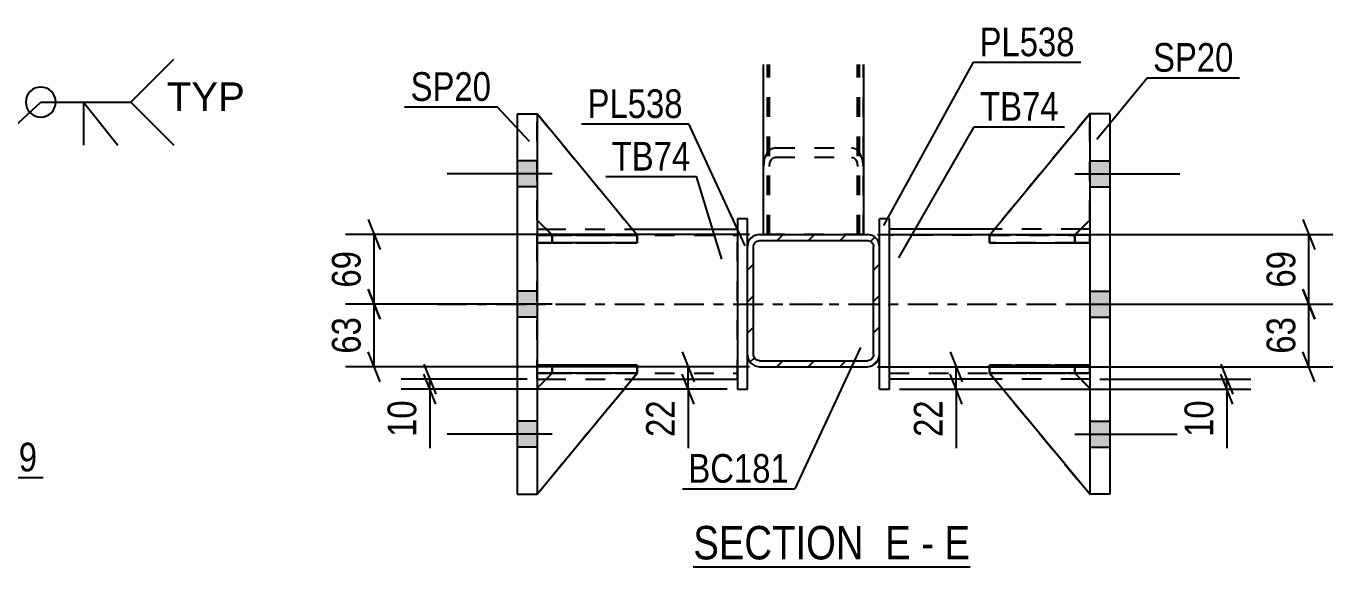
# Model space of a CAD drawing. Header units: millimetres. Extents: x 0 to 841, y 0 to 594.
# Drawn here: x 134.2 to 264.8, y 144.4 to 198.4 of the extents above; entities that cross this region are included whole.
import ezdxf

# ---------------------------------------------------------------- set-up
doc = ezdxf.new("R2010")
doc.units = ezdxf.units.MM
doc.linetypes.add('DXK_LINE_DOT2', pattern=[3.9198, 1.9599, -1.9599])
doc.linetypes.add('DXK_LINE_DOT3', pattern=[5.9187, 2.979, -0.9799, 0.9799, -0.9799])
doc.styles.add('Arial', font='ARIAL.TTF', dxfattribs={"height": 0.2})
doc.styles.add('Arial Narrow', font='ARIALN.TTF', dxfattribs={"height": 0.2})

# ---------------------------------------------------------------- blocks, each defined once
blk = doc.blocks.new('Unknown-318884928-15 - 1248')
at = {"color": 6, "linetype": 'Continuous'}
blk.add_line((200.88, 144.38), (228.53, 144.38), dxfattribs=at)
at = {"color": 0, "linetype": 'Continuous'}
for points in [[(218.99, 145.13), (218.99, 148.63), (200.88, 148.63), (200.88, 145.13)], [(222.6, 145.13), (222.6, 148.63), (220.04, 148.63), (220.04, 145.13)], [(224.92, 145.13), (224.92, 148.63), (223.65, 148.63), (223.65, 145.13)], [(228.53, 145.13), (228.53, 148.63), (225.97, 148.63), (225.97, 145.13)]]:
    blk.add_wipeout(points, dxfattribs=at)
at = {"color": 7, "linetype": 'Continuous', "style": 'Arial Narrow'}
for s, p in [('SECTION ', (200.88, 145.13)), ('E', (220.04, 145.13)), ('E', (225.97, 145.13)), ('-', (223.65, 145.13))]:
    blk.add_text(s, height=3.34, dxfattribs=at).set_placement(p)
blk = doc.blocks.new('Part-318884928-1444 - 1248')
at = {"color": 7, "linetype": 'DXK_LINE_DOT2'}
for p, q in [((207.88, 177.58), (207.88, 194.55)), ((208.48, 177.58), (208.48, 194.55)), ((217.28, 177.58), (217.28, 194.55)), ((217.88, 177.58), (217.88, 194.55)), ((208.23, 185.71), (207.97, 185.1)), ((208.62, 186.11), (208.23, 185.71)), ((209.08, 186.25), (208.62, 186.11)), ((209.08, 186.25), (216.68, 186.25)), ((217.14, 186.11), (216.68, 186.25)), ((217.53, 185.71), (217.14, 186.11)), ((217.79, 185.1), (217.53, 185.71)), ((207.97, 185.1), (207.88, 184.39)), ((208.48, 184.39), (208.53, 184.75)), ((208.53, 184.75), (208.66, 185.05)), ((208.66, 185.05), (208.85, 185.25)), ((208.85, 185.25), (209.08, 185.32)), ((209.08, 185.32), (216.68, 185.32)), ((216.68, 185.32), (216.91, 185.25)), ((216.91, 185.25), (217.11, 185.05)), ((217.11, 185.05), (217.24, 184.75)), ((217.24, 184.75), (217.28, 184.39)), ((217.88, 184.39), (217.79, 185.1)), ((207.88, 177.58), (217.88, 177.58))]:
    blk.add_line(p, q, dxfattribs=at)
blk = doc.blocks.new('Part-318884928-1316 - 1248')
at = {"color": 7, "linetype": 'DXK_LINE_DOT2'}
for p, q in [((185.28, 179.03), (185.28, 189.64)), ((185.28, 189.64), (195.28, 177.53)), ((185.28, 189.64), (195.28, 177.53)), ((186.78, 177.53), (185.28, 179.03)), ((186.78, 177.53), (185.28, 179.03)), ((195.28, 177.53), (186.78, 177.53)), ((186.78, 177.53), (186.78, 177.53)), ((186.78, 177.53), (195.28, 177.53)), ((195.28, 177.53), (195.28, 177.53))]:
    blk.add_line(p, q, dxfattribs=at)
blk = doc.blocks.new('Part-318884928-1436 - 1248')
at = {"color": 2, "linetype": 'Continuous'}
for p, q in [((186.78, 163.73), (185.28, 162.23)), ((185.28, 151.64), (195.28, 163.73)), ((195.28, 163.73), (186.78, 163.73)), ((186.78, 163.73), (186.78, 163.73)), ((195.28, 163.73), (195.28, 163.73))]:
    blk.add_line(p, q, dxfattribs=at)
at = {"color": 7, "linetype": 'DXK_LINE_DOT2'}
for p, q in [((185.28, 162.23), (186.78, 163.73)), ((185.28, 151.64), (195.28, 163.73)), ((186.78, 163.73), (195.28, 163.73)), ((185.28, 162.23), (185.28, 151.64))]:
    blk.add_line(p, q, dxfattribs=at)
blk = doc.blocks.new('Part-318884928-1445 - 1248')
at = {"color": 2, "linetype": 'Continuous'}
for p, q in [((207.88, 177.58), (207.88, 194.55)), ((217.88, 194.55), (217.88, 177.58))]:
    blk.add_line(p, q, dxfattribs=at)
at = {"color": 7, "linetype": 'DXK_LINE_DOT2'}
for p, q in [((208.28, 177.58), (208.28, 194.55)), ((217.48, 177.58), (217.48, 194.55)), ((217.88, 177.58), (207.88, 177.58)), ((207.88, 177.58), (207.88, 177.58)), ((207.88, 177.58), (217.88, 177.58)), ((217.88, 177.58), (217.88, 177.58))]:
    blk.add_line(p, q, dxfattribs=at)
blk = doc.blocks.new('Part-318884928-1317 - 1248')
at = {"color": 2, "linetype": 'Continuous'}
for p, q in [((185.28, 189.64), (185.28, 189.64)), ((195.28, 177.53), (185.28, 189.63)), ((186.77, 177.54), (185.28, 179.03)), ((194.04, 177.53), (195.28, 177.53)), ((195.28, 177.53), (195.28, 177.53))]:
    blk.add_line(p, q, dxfattribs=at)
at = {"color": 7, "linetype": 'DXK_LINE_DOT2'}
for p, q in [((185.28, 189.64), (195.28, 177.53)), ((185.28, 189.63), (185.28, 189.64)), ((185.28, 179.03), (185.28, 189.64)), ((186.78, 177.53), (185.28, 179.03)), ((186.78, 177.53), (186.77, 177.54)), ((195.28, 177.53), (186.78, 177.53)), ((186.78, 177.53), (186.78, 177.53)), ((186.78, 177.53), (194.04, 177.53))]:
    blk.add_line(p, q, dxfattribs=at)
blk = doc.blocks.new('Part-318884928-1315 - 1248')
at = {"color": 7, "linetype": 'DXK_LINE_DOT2'}
for p, q in [((185.28, 164.54), (186.78, 164.54)), ((195.28, 164.54), (185.28, 164.54)), ((185.28, 164.54), (185.28, 164.54)), ((185.28, 164.54), (185.28, 163.74)), ((185.28, 164.54), (185.28, 163.74)), ((186.78, 164.54), (195.28, 164.54)), ((186.78, 164.54), (186.78, 163.74)), ((195.28, 164.54), (195.28, 163.74)), ((186.78, 163.74), (185.28, 163.74)), ((185.28, 163.74), (195.28, 163.74)), ((185.28, 163.74), (185.28, 163.74)), ((195.28, 163.74), (186.78, 163.74))]:
    blk.add_line(p, q, dxfattribs=at)
blk = doc.blocks.new('Part-318884928-1318 - 1248')
at = {"color": 7, "linetype": 'DXK_LINE_DOT2'}
for p, q in [((186.78, 163.73), (185.28, 162.23)), ((185.28, 151.64), (195.28, 163.73)), ((185.28, 162.23), (186.78, 163.73)), ((195.28, 163.73), (185.28, 151.64)), ((195.28, 163.73), (186.78, 163.73)), ((186.78, 163.73), (186.78, 163.73)), ((186.78, 163.73), (195.28, 163.73)), ((195.28, 163.73), (195.28, 163.73)), ((185.28, 162.23), (185.28, 151.64))]:
    blk.add_line(p, q, dxfattribs=at)
blk = doc.blocks.new('Part-318884928-1337 - 1248')
at = {"color": 2, "linetype": 'Continuous'}
for p, q in [((183.28, 189.63), (185.28, 189.63)), ((183.28, 189.63), (183.28, 151.63)), ((185.28, 189.63), (185.28, 151.63)), ((183.28, 151.63), (185.28, 151.63))]:
    blk.add_line(p, q, dxfattribs=at)
blk = doc.blocks.new('Part-318884928-1466 - 1248')
at = {"linetype": 'Continuous'}
h = blk.add_hatch(dxfattribs=at)
h.set_pattern_fill('', scale=0.7, style=0, pattern_type=0)
h.set_pattern_definition([(45, (218.7425, 164.4674), (-1.57154, 1.57154), [])])
h.paths.add_polyline_path([(218.28, 164.38), (218.74, 164.47), (219.13, 164.73), (219.39, 165.12), (219.48, 165.58), (219.48, 176.38), (219.39, 176.84), (219.13, 177.22), (218.74, 177.48), (218.28, 177.58), (207.48, 177.58), (207.02, 177.48), (206.63, 177.22), (206.37, 176.84), (206.28, 176.38), (206.28, 165.58), (206.37, 165.12), (206.63, 164.73), (207.02, 164.47), (207.48, 164.38)])
h.paths.add_polyline_path([(207.48, 164.98), (207.25, 165.02), (207.06, 165.15), (206.93, 165.35), (206.88, 165.58), (206.88, 176.38), (206.93, 176.61), (207.06, 176.8), (207.25, 176.93), (207.48, 176.98), (218.28, 176.98), (218.51, 176.93), (218.71, 176.8), (218.84, 176.61), (218.88, 176.38), (218.88, 165.58), (218.84, 165.35), (218.71, 165.15), (218.51, 165.02), (218.28, 164.98)])
at = {"color": 2, "linetype": 'Continuous'}
for p, q in [((207.48, 177.58), (207.02, 177.48)), ((207.48, 177.58), (207.48, 177.58)), ((207.48, 177.58), (218.28, 177.58)), ((218.28, 177.58), (218.28, 177.58)), ((218.74, 177.48), (218.28, 177.58)), ((206.37, 176.84), (206.28, 176.38)), ((206.28, 176.38), (206.28, 176.38)), ((206.28, 165.58), (206.28, 176.38)), ((206.88, 176.38), (206.93, 176.61)), ((206.88, 176.38), (206.88, 176.38)), ((206.88, 165.58), (206.88, 176.38)), ((206.93, 176.61), (207.06, 176.8)), ((207.06, 176.8), (207.25, 176.93)), ((207.25, 176.93), (207.48, 176.98)), ((207.48, 176.98), (207.48, 176.98)), ((207.48, 176.98), (218.28, 176.98)), ((218.28, 176.98), (218.28, 176.98)), ((218.28, 176.98), (218.51, 176.93)), ((218.51, 176.93), (218.71, 176.8)), ((218.71, 176.8), (218.84, 176.61)), ((218.84, 176.61), (218.88, 176.38)), ((218.88, 176.38), (218.88, 176.38)), ((218.88, 165.58), (218.88, 176.38)), ((219.48, 176.38), (219.39, 176.84)), ((219.48, 176.38), (219.48, 176.38)), ((219.48, 165.58), (219.48, 176.38)), ((206.28, 165.58), (206.28, 165.58)), ((206.28, 165.58), (206.37, 165.12)), ((206.88, 165.58), (206.88, 165.58)), ((206.93, 165.35), (206.88, 165.58)), ((207.06, 165.15), (206.93, 165.35)), ((207.25, 165.02), (207.06, 165.15)), ((207.48, 164.98), (207.25, 165.02)), ((207.48, 164.98), (207.48, 164.98)), ((207.48, 164.98), (218.28, 164.98)), ((218.51, 165.02), (218.28, 164.98)), ((218.28, 164.98), (218.28, 164.98)), ((218.71, 165.15), (218.51, 165.02)), ((218.84, 165.35), (218.71, 165.15)), ((218.88, 165.58), (218.84, 165.35)), ((218.88, 165.58), (218.88, 165.58)), ((219.39, 165.12), (219.48, 165.58)), ((219.48, 165.58), (219.48, 165.58)), ((207.02, 164.47), (207.48, 164.38)), ((207.48, 164.38), (207.48, 164.38)), ((207.48, 164.38), (218.28, 164.38)), ((218.28, 164.38), (218.74, 164.47)), ((218.28, 164.38), (218.28, 164.38))]:
    blk.add_line(p, q, dxfattribs=at)
at = {"color": 7, "linetype": 'DXK_LINE_DOT3'}
blk.add_line((212.88, 170.98), (212.88, 170.98), dxfattribs=at)
at = {"color": 2, "linetype": 'Continuous'}
for centre, start, end in [((207.48, 176.38), 112.5, 157.5), ((218.28, 176.38), 22.5, 67.5), ((207.48, 165.58), 202.5, 247.5), ((218.28, 165.58), 292.5, 337.5)]:
    blk.add_arc(centre, 1.2, start, end, dxfattribs=at)
blk = doc.blocks.new('Part-318884928-1342 - 1248')
at = {"color": 2, "linetype": 'Continuous'}
for p, q in [((242.48, 189.63), (240.48, 189.63)), ((240.48, 189.63), (240.48, 151.63)), ((242.48, 189.63), (242.48, 151.63)), ((242.48, 151.63), (240.48, 151.63))]:
    blk.add_line(p, q, dxfattribs=at)
blk = doc.blocks.new('Part-318884928-1343 - 1248')
at = {"color": 2, "linetype": 'Continuous'}
for p, q in [((185.28, 176.74), (185.28, 177.54)), ((185.28, 177.54), (194.04, 177.54)), ((195.28, 176.74), (185.28, 176.74)), ((185.28, 176.74), (185.28, 176.74)), ((195.28, 177.54), (195.27, 177.54)), ((195.28, 176.74), (195.28, 177.54))]:
    blk.add_line(p, q, dxfattribs=at)
at = {"color": 7, "linetype": 'DXK_LINE_DOT2'}
for p, q in [((186.78, 177.54), (185.28, 177.54)), ((185.28, 176.74), (186.78, 176.74)), ((186.78, 176.74), (186.78, 177.54)), ((186.78, 177.54), (195.27, 177.54)), ((186.78, 176.74), (195.28, 176.74))]:
    blk.add_line(p, q, dxfattribs=at)
blk = doc.blocks.new('Part-318884928-1432 - 1248')
at = {"color": 7, "linetype": 'DXK_LINE_DOT2'}
for p, q in [((230.48, 163.74), (230.48, 164.54)), ((230.48, 164.54), (238.98, 164.54)), ((240.48, 164.54), (230.48, 164.54)), ((238.98, 163.74), (238.98, 164.54)), ((238.98, 164.54), (240.48, 164.54)), ((240.48, 163.74), (240.48, 164.54)), ((240.48, 163.74), (240.48, 164.54)), ((240.48, 164.54), (240.48, 164.54)), ((238.98, 163.74), (230.48, 163.74)), ((230.48, 163.74), (240.48, 163.74)), ((240.48, 163.74), (238.98, 163.74)), ((240.48, 163.74), (240.48, 163.74))]:
    blk.add_line(p, q, dxfattribs=at)
blk = doc.blocks.new('Part-318884928-1368 - 1248')
at = {"color": 7, "linetype": 'DXK_LINE_DOT2'}
for p, q in [((240.48, 189.64), (230.48, 177.53)), ((240.48, 189.63), (240.48, 189.64)), ((240.48, 179.03), (240.48, 189.64)), ((238.98, 177.53), (240.48, 179.03)), ((238.98, 177.53), (230.48, 177.53)), ((238.98, 177.53), (231.73, 177.53)), ((238.98, 177.53), (238.99, 177.54)), ((238.98, 177.53), (238.98, 177.53))]:
    blk.add_line(p, q, dxfattribs=at)
at = {"color": 2, "linetype": 'Continuous'}
for p, q in [((230.48, 177.53), (240.48, 189.63)), ((240.48, 189.64), (240.48, 189.64)), ((238.99, 177.54), (240.48, 179.03)), ((231.73, 177.53), (230.48, 177.53)), ((230.48, 177.53), (230.48, 177.53))]:
    blk.add_line(p, q, dxfattribs=at)
blk = doc.blocks.new('Part-318884928-1433 - 1248')
at = {"color": 7, "linetype": 'DXK_LINE_DOT2'}
for p, q in [((230.48, 176.74), (230.48, 177.54)), ((230.48, 177.54), (238.98, 177.54)), ((240.48, 177.54), (230.48, 177.54)), ((238.98, 176.74), (230.48, 176.74)), ((230.48, 176.74), (240.48, 176.74)), ((238.98, 176.74), (238.98, 177.54)), ((238.98, 177.54), (240.48, 177.54)), ((240.48, 176.74), (238.98, 176.74)), ((240.48, 176.74), (240.48, 177.54)), ((240.48, 176.74), (240.48, 177.54)), ((240.48, 177.54), (240.48, 177.54)), ((240.48, 176.74), (240.48, 176.74))]:
    blk.add_line(p, q, dxfattribs=at)
blk = doc.blocks.new('Part-318884928-1369 - 1248')
at = {"color": 7, "linetype": 'DXK_LINE_DOT2'}
for p, q in [((230.48, 163.73), (238.98, 163.73)), ((240.48, 151.64), (230.48, 163.73)), ((230.48, 163.73), (230.48, 163.73)), ((238.98, 163.73), (230.48, 163.73)), ((230.48, 163.73), (240.48, 151.64)), ((238.98, 163.73), (240.48, 162.23)), ((238.98, 163.73), (238.98, 163.73)), ((240.48, 162.23), (238.98, 163.73)), ((240.48, 162.23), (240.48, 151.64))]:
    blk.add_line(p, q, dxfattribs=at)
blk = doc.blocks.new('Part-318884928-1434 - 1248')
at = {"color": 2, "linetype": 'Continuous'}
for p, q in [((230.48, 164.54), (240.48, 164.54)), ((230.48, 164.54), (230.48, 163.74)), ((240.48, 164.54), (240.48, 164.54)), ((240.48, 163.74), (240.48, 164.54)), ((240.48, 163.74), (230.48, 163.74))]:
    blk.add_line(p, q, dxfattribs=at)
at = {"color": 7, "linetype": 'DXK_LINE_DOT2'}
for p, q in [((238.98, 164.54), (230.48, 164.54)), ((240.48, 164.54), (238.98, 164.54)), ((238.98, 164.54), (238.98, 163.74)), ((240.48, 164.54), (240.48, 164.54)), ((230.48, 163.74), (238.98, 163.74)), ((238.98, 163.74), (240.48, 163.74))]:
    blk.add_line(p, q, dxfattribs=at)
blk = doc.blocks.new('Part-318884928-1370 - 1248')
at = {"color": 2, "linetype": 'Continuous'}
for p, q in [((230.48, 163.73), (230.48, 163.73)), ((238.98, 163.73), (230.48, 163.73)), ((240.48, 151.64), (230.48, 163.73)), ((238.98, 163.73), (238.98, 163.73)), ((238.98, 163.73), (240.48, 162.23))]:
    blk.add_line(p, q, dxfattribs=at)
at = {"color": 7, "linetype": 'DXK_LINE_DOT2'}
for p, q in [((230.48, 163.73), (238.98, 163.73)), ((240.48, 151.64), (230.48, 163.73)), ((238.98, 163.73), (240.48, 162.23)), ((240.48, 162.23), (240.48, 151.64))]:
    blk.add_line(p, q, dxfattribs=at)
blk = doc.blocks.new('Part-318884928-1385 - 1248')
at = {"color": 2, "linetype": 'Continuous'}
for p, q in [((185.28, 178.13), (186.17, 178.13)), ((194.78, 178.13), (205.28, 178.13)), ((185.28, 163.13), (186.19, 163.13)), ((194.79, 163.13), (205.28, 163.13))]:
    blk.add_line(p, q, dxfattribs=at)
at = {"color": 7, "linetype": 'DXK_LINE_DOT2'}
for p, q in [((185.28, 163.13), (185.28, 178.13)), ((186.17, 178.13), (194.78, 178.13)), ((205.28, 163.13), (205.28, 178.13)), ((185.28, 177.53), (205.28, 177.53)), ((185.28, 163.73), (205.28, 163.73)), ((186.19, 163.13), (194.79, 163.13))]:
    blk.add_line(p, q, dxfattribs=at)
at = {"color": 7, "linetype": 'DXK_LINE_DOT3'}
blk.add_line((175.28, 170.63), (215.28, 170.63), dxfattribs=at)
blk = doc.blocks.new('Part-318884928-1400 - 1248')
at = {"color": 2, "linetype": 'Continuous'}
for p, q in [((206.28, 179.14), (205.28, 179.14)), ((205.28, 179.14), (205.28, 162.14)), ((206.28, 176.38), (206.28, 179.14)), ((206.28, 162.14), (206.28, 165.58)), ((205.28, 162.14), (206.28, 162.14))]:
    blk.add_line(p, q, dxfattribs=at)
at = {"color": 7, "linetype": 'DXK_LINE_DOT2'}
blk.add_line((206.28, 165.58), (206.28, 176.38), dxfattribs=at)
blk = doc.blocks.new('Part-318884928-1405 - 1248')
at = {"color": 2, "linetype": 'Continuous'}
for p, q in [((220.48, 179.14), (219.48, 179.14)), ((219.48, 176.38), (219.48, 179.14)), ((220.48, 162.14), (220.48, 179.14)), ((219.48, 162.14), (219.48, 165.58)), ((219.48, 162.14), (220.48, 162.14))]:
    blk.add_line(p, q, dxfattribs=at)
at = {"color": 7, "linetype": 'DXK_LINE_DOT2'}
blk.add_line((219.48, 165.58), (219.48, 176.38), dxfattribs=at)
blk = doc.blocks.new('Bolt-318884928-1414 - 1248')
at = {"linetype": 'Continuous'}
for points in [[(242.48, 182.33), (242.48, 184.93), (240.48, 184.93), (240.48, 182.33)], [(242.48, 182.33), (242.48, 184.93), (240.48, 184.93), (240.48, 182.33)], [(242.48, 182.33), (242.48, 184.93), (240.48, 184.93), (240.48, 182.33)], [(242.48, 169.33), (242.48, 171.93), (240.48, 171.93), (240.48, 169.33)], [(242.48, 169.33), (242.48, 171.93), (240.48, 171.93), (240.48, 169.33)], [(242.48, 156.33), (242.48, 158.93), (240.48, 158.93), (240.48, 156.33)], [(242.48, 156.33), (242.48, 158.93), (240.48, 158.93), (240.48, 156.33)], [(242.48, 156.33), (242.48, 158.93), (240.48, 158.93), (240.48, 156.33)]]:
    blk.add_hatch(color=1, dxfattribs=at).paths.add_polyline_path(points)
at = {"color": 1, "linetype": 'Continuous'}
for p, q in [((240.48, 184.93), (242.48, 184.93)), ((240.48, 184.93), (242.48, 184.93)), ((240.48, 184.93), (242.48, 184.93)), ((238.98, 183.63), (249.48, 183.63)), ((238.98, 183.63), (249.48, 183.63)), ((238.98, 183.63), (249.48, 183.63)), ((240.48, 182.33), (242.48, 182.33)), ((240.48, 182.33), (242.48, 182.33)), ((240.48, 182.33), (242.48, 182.33)), ((240.48, 171.93), (242.48, 171.93)), ((240.48, 171.93), (242.48, 171.93)), ((238.98, 170.63), (249.48, 170.63)), ((238.98, 170.63), (249.48, 170.63)), ((240.48, 169.33), (242.48, 169.33)), ((240.48, 169.33), (242.48, 169.33)), ((240.48, 158.93), (242.48, 158.93)), ((240.48, 158.93), (242.48, 158.93)), ((240.48, 158.93), (242.48, 158.93)), ((238.98, 157.63), (249.48, 157.63)), ((238.98, 157.63), (249.48, 157.63)), ((238.98, 157.63), (249.48, 157.63)), ((240.48, 156.33), (242.48, 156.33)), ((240.48, 156.33), (242.48, 156.33)), ((240.48, 156.33), (242.48, 156.33))]:
    blk.add_line(p, q, dxfattribs=at)
blk = doc.blocks.new('Bolt-318884928-1415 - 1248')
at = {"linetype": 'Continuous'}
for points in [[(185.28, 182.33), (185.28, 184.93), (183.28, 184.93), (183.28, 182.33)], [(185.28, 182.33), (185.28, 184.93), (183.28, 184.93), (183.28, 182.33)], [(185.28, 182.33), (185.28, 184.93), (183.28, 184.93), (183.28, 182.33)], [(185.28, 169.33), (185.28, 171.93), (183.28, 171.93), (183.28, 169.33)], [(185.28, 169.33), (185.28, 171.93), (183.28, 171.93), (183.28, 169.33)], [(185.28, 156.33), (185.28, 158.93), (183.28, 158.93), (183.28, 156.33)], [(185.28, 156.33), (185.28, 158.93), (183.28, 158.93), (183.28, 156.33)], [(185.28, 156.33), (185.28, 158.93), (183.28, 158.93), (183.28, 156.33)]]:
    blk.add_hatch(color=1, dxfattribs=at).paths.add_polyline_path(points)
at = {"color": 1, "linetype": 'Continuous'}
for p, q in [((185.28, 184.93), (183.28, 184.93)), ((185.28, 184.93), (183.28, 184.93)), ((185.28, 184.93), (183.28, 184.93)), ((186.78, 183.63), (176.28, 183.63)), ((186.78, 183.63), (176.28, 183.63)), ((186.78, 183.63), (176.28, 183.63)), ((185.28, 182.33), (183.28, 182.33)), ((185.28, 182.33), (183.28, 182.33)), ((185.28, 182.33), (183.28, 182.33)), ((185.28, 171.93), (183.28, 171.93)), ((185.28, 171.93), (183.28, 171.93)), ((186.78, 170.63), (176.28, 170.63)), ((186.78, 170.63), (176.28, 170.63)), ((185.28, 169.33), (183.28, 169.33)), ((185.28, 169.33), (183.28, 169.33)), ((185.28, 158.93), (183.28, 158.93)), ((185.28, 158.93), (183.28, 158.93)), ((185.28, 158.93), (183.28, 158.93)), ((186.78, 157.63), (176.28, 157.63)), ((186.78, 157.63), (176.28, 157.63)), ((186.78, 157.63), (176.28, 157.63)), ((185.28, 156.33), (183.28, 156.33)), ((185.28, 156.33), (183.28, 156.33)), ((185.28, 156.33), (183.28, 156.33))]:
    blk.add_line(p, q, dxfattribs=at)
blk = doc.blocks.new('Part-318884928-1429 - 1248')
at = {"color": 7, "linetype": 'DXK_LINE_DOT2'}
for p, q in [((185.28, 177.54), (186.78, 177.54)), ((195.28, 177.54), (185.28, 177.54)), ((185.28, 177.54), (185.28, 177.54)), ((185.28, 177.54), (185.28, 176.74)), ((185.28, 177.54), (185.28, 176.74)), ((186.78, 176.74), (185.28, 176.74)), ((185.28, 176.74), (195.28, 176.74)), ((185.28, 176.74), (185.28, 176.74)), ((186.78, 177.54), (195.28, 177.54)), ((186.78, 177.54), (186.78, 176.74)), ((195.28, 176.74), (186.78, 176.74)), ((195.28, 177.54), (195.28, 176.74))]:
    blk.add_line(p, q, dxfattribs=at)
blk = doc.blocks.new('Part-318884928-1430 - 1248')
at = {"color": 2, "linetype": 'Continuous'}
for p, q in [((185.28, 163.74), (185.28, 164.54)), ((195.28, 164.54), (185.28, 164.54)), ((195.28, 163.74), (195.28, 164.54)), ((195.28, 163.74), (185.28, 163.74)), ((185.28, 163.74), (185.28, 163.74))]:
    blk.add_line(p, q, dxfattribs=at)
at = {"color": 7, "linetype": 'DXK_LINE_DOT2'}
for p, q in [((186.78, 164.54), (185.28, 164.54)), ((186.78, 163.74), (186.78, 164.54)), ((195.28, 164.54), (186.78, 164.54)), ((185.28, 163.74), (186.78, 163.74)), ((186.78, 163.74), (195.28, 163.74))]:
    blk.add_line(p, q, dxfattribs=at)
blk = doc.blocks.new('Part-318884928-1431 - 1248')
at = {"color": 7, "linetype": 'DXK_LINE_DOT2'}
for p, q in [((240.48, 189.64), (230.48, 177.53)), ((230.48, 177.53), (240.48, 189.64)), ((240.48, 179.03), (240.48, 189.64)), ((238.98, 177.53), (240.48, 179.03)), ((238.98, 177.53), (240.48, 179.03)), ((230.48, 177.53), (238.98, 177.53)), ((230.48, 177.53), (230.48, 177.53)), ((238.98, 177.53), (230.48, 177.53)), ((238.98, 177.53), (238.98, 177.53))]:
    blk.add_line(p, q, dxfattribs=at)
blk = doc.blocks.new('Part-318884928-1435 - 1248')
at = {"color": 2, "linetype": 'Continuous'}
for p, q in [((230.49, 177.54), (230.48, 177.54)), ((230.48, 177.54), (230.48, 176.74)), ((230.48, 176.74), (240.48, 176.74)), ((240.48, 177.54), (231.73, 177.54)), ((240.48, 177.54), (240.48, 177.54)), ((240.48, 177.54), (240.48, 176.74))]:
    blk.add_line(p, q, dxfattribs=at)
at = {"color": 7, "linetype": 'DXK_LINE_DOT2'}
for p, q in [((230.48, 176.74), (238.98, 176.74)), ((231.73, 177.54), (230.49, 177.54)), ((238.98, 177.54), (230.49, 177.54)), ((238.98, 177.54), (240.48, 177.54)), ((238.98, 177.54), (238.98, 176.74)), ((238.98, 176.74), (240.48, 176.74)), ((240.48, 177.54), (240.48, 177.54))]:
    blk.add_line(p, q, dxfattribs=at)
blk = doc.blocks.new('Part-318884928-1475 - 1248')
at = {"color": 2, "linetype": 'Continuous'}
for p, q in [((230.99, 178.13), (220.48, 178.13)), ((240.48, 178.13), (239.59, 178.13)), ((230.97, 163.13), (220.48, 163.13)), ((240.48, 163.13), (239.57, 163.13))]:
    blk.add_line(p, q, dxfattribs=at)
at = {"color": 7, "linetype": 'DXK_LINE_DOT2'}
for p, q in [((220.48, 163.13), (220.48, 178.13)), ((239.59, 178.13), (230.99, 178.13)), ((240.48, 178.13), (240.48, 163.13)), ((240.48, 177.53), (220.48, 177.53)), ((220.48, 163.73), (240.48, 163.73)), ((239.57, 163.13), (230.97, 163.13))]:
    blk.add_line(p, q, dxfattribs=at)
at = {"color": 7, "linetype": 'DXK_LINE_DOT3'}
blk.add_line((210.48, 170.63), (250.48, 170.63), dxfattribs=at)
blk = doc.blocks.new('StraightDimension-318884928-1500 - 1248')
at = {"color": 7, "linetype": 'Continuous'}
for p, q in [((253.57, 164.63), (254.77, 161.63)), ((254.77, 160.64), (253.57, 163.64)), ((221.48, 162.14), (256.57, 162.14)), ((241.48, 163.13), (256.57, 163.13)), ((254.17, 162.14), (254.17, 163.13)), ((254.17, 162.14), (254.17, 156.23)), ((254.17, 162.14), (254.17, 156.23))]:
    blk.add_line(p, q, dxfattribs=at)
at = {"color": 0}
blk.add_wipeout([(253.42, 161.61), (249.22, 161.61), (249.22, 156.76), (253.42, 156.76)], dxfattribs=at)
at = {"color": 3, "style": 'Arial Narrow'}
blk.add_text('10', height=2.863, rotation=90.0002, dxfattribs=at).set_placement((252.82, 157.36))
blk = doc.blocks.new('StraightDimension-318884928-1556 - 1248')
at = {"color": 7, "linetype": 'Continuous'}
for p, q in [((168.39, 172.13), (169.59, 169.13)), ((177.32, 170.63), (166.14, 170.63)), ((168.99, 164.37), (168.99, 170.63)), ((169.59, 162.87), (168.39, 165.87)), ((206.48, 164.37), (166.14, 164.37))]:
    blk.add_line(p, q, dxfattribs=at)
at = {"color": 0}
blk.add_wipeout([(168.24, 169.93), (164.04, 169.93), (164.04, 165.08), (168.24, 165.08)], dxfattribs=at)
at = {"color": 3, "style": 'Arial Narrow'}
blk.add_text('63', height=2.863, rotation=90.0002, dxfattribs=at).set_placement((167.64, 165.68))
blk = doc.blocks.new('StraightDimension-318884928-1534 - 1248')
at = {"color": 7, "linetype": 'Continuous'}
for p, q in [((261.77, 172.13), (262.97, 169.13)), ((248.96, 170.63), (264.77, 170.63)), ((262.37, 164.37), (262.37, 170.63)), ((262.97, 162.87), (261.77, 165.87)), ((219.28, 164.37), (264.77, 164.37))]:
    blk.add_line(p, q, dxfattribs=at)
at = {"color": 0}
blk.add_wipeout([(261.62, 169.93), (257.42, 169.93), (257.42, 165.08), (261.62, 165.08)], dxfattribs=at)
at = {"color": 3, "style": 'Arial Narrow'}
blk.add_text('63', height=2.863, rotation=90.0002, dxfattribs=at).set_placement((261.02, 165.68))
blk = doc.blocks.new('StraightDimension-318884928-1545 - 1248')
at = {"color": 7, "linetype": 'Continuous'}
for p, q in [((261.77, 179.08), (262.97, 176.08)), ((219.28, 177.58), (264.77, 177.58)), ((262.37, 170.63), (262.37, 177.58)), ((262.97, 169.13), (261.77, 172.13)), ((248.96, 170.63), (264.77, 170.63))]:
    blk.add_line(p, q, dxfattribs=at)
at = {"color": 0}
blk.add_wipeout([(261.62, 176.53), (257.42, 176.53), (257.42, 171.68), (261.62, 171.68)], dxfattribs=at)
at = {"color": 3, "style": 'Arial Narrow'}
blk.add_text('69', height=2.863, rotation=90.0002, dxfattribs=at).set_placement((261.02, 172.28))
blk = doc.blocks.new('StraightDimension-318884928-1484 - 1248')
at = {"color": 7, "linetype": 'Continuous'}
for p, q in [((173.95, 164.63), (175.15, 161.63)), ((175.15, 160.64), (173.95, 163.64)), ((184.28, 163.13), (171.7, 163.13)), ((204.28, 162.14), (171.7, 162.14)), ((174.55, 162.14), (174.55, 163.13)), ((174.55, 162.14), (174.55, 156.23)), ((174.55, 162.14), (174.55, 156.23))]:
    blk.add_line(p, q, dxfattribs=at)
at = {"color": 0}
blk.add_wipeout([(173.8, 161.61), (169.6, 161.61), (169.6, 156.76), (173.8, 156.76)], dxfattribs=at)
at = {"color": 3, "style": 'Arial Narrow'}
blk.add_text('10', height=2.863, rotation=90.0002, dxfattribs=at).set_placement((173.2, 157.36))
blk = doc.blocks.new('StraightDimension-318884928-1512 - 1248')
at = {"color": 7, "linetype": 'Continuous'}
for p, q in [((226.53, 165.87), (227.73, 162.87)), ((219.28, 164.37), (229.53, 164.37)), ((227.73, 160.64), (226.53, 163.64)), ((227.13, 162.14), (227.13, 164.37)), ((221.48, 162.14), (229.53, 162.14)), ((227.13, 162.14), (227.13, 156.23)), ((227.13, 162.14), (227.13, 156.23))]:
    blk.add_line(p, q, dxfattribs=at)
at = {"color": 0}
blk.add_wipeout([(226.38, 161.61), (222.18, 161.61), (222.18, 156.76), (226.38, 156.76)], dxfattribs=at)
at = {"color": 3, "style": 'Arial Narrow'}
blk.add_text('22', height=2.863, rotation=90.0002, dxfattribs=at).set_placement((225.78, 157.36))
blk = doc.blocks.new('StraightDimension-318884928-1523 - 1248')
at = {"color": 7, "linetype": 'Continuous'}
for p, q in [((199.78, 165.87), (200.98, 162.87)), ((206.48, 164.37), (197.53, 164.37)), ((200.98, 160.64), (199.78, 163.64)), ((200.38, 162.14), (200.38, 164.37)), ((204.28, 162.14), (197.53, 162.14)), ((200.38, 162.14), (200.38, 156.23)), ((200.38, 162.14), (200.38, 156.23))]:
    blk.add_line(p, q, dxfattribs=at)
at = {"color": 0}
blk.add_wipeout([(199.63, 161.61), (195.43, 161.61), (195.43, 156.76), (199.63, 156.76)], dxfattribs=at)
at = {"color": 3, "style": 'Arial Narrow'}
blk.add_text('22', height=2.863, rotation=90.0002, dxfattribs=at).set_placement((199.03, 157.36))
blk = doc.blocks.new('StraightDimension-318884928-1566 - 1248')
at = {"color": 7, "linetype": 'Continuous'}
for p, q in [((168.39, 179.08), (169.59, 176.08)), ((206.48, 177.58), (166.14, 177.58)), ((168.99, 170.63), (168.99, 177.58)), ((169.59, 169.13), (168.39, 172.13)), ((177.32, 170.63), (166.14, 170.63))]:
    blk.add_line(p, q, dxfattribs=at)
at = {"color": 0}
blk.add_wipeout([(168.24, 176.53), (164.04, 176.53), (164.04, 171.68), (168.24, 171.68)], dxfattribs=at)
at = {"color": 3, "style": 'Arial Narrow'}
blk.add_text('69', height=2.863, rotation=90.0002, dxfattribs=at).set_placement((167.64, 172.28))
blk = doc.blocks.new('WeldMark-318884928-1843 - 1578')
at = {"linetype": 'Continuous'}
blk.add_hatch(color=30, dxfattribs=at).paths.add_polyline_path([(124.62, 179.51), (121.91, 178.02), (123.6, 180.61)])
at = {"color": 30, "linetype": 'Continuous'}
for p, q in [((121.91, 178.02), (135.69, 190.81)), ((135.69, 190.81), (144.69, 190.81))]:
    blk.add_line(p, q, dxfattribs=at)
at = {"color": 3, "linetype": 'Continuous'}
for q in [(143.4, 186.52), (139.97, 186.52)]:
    blk.add_line((139.97, 190.81), q, dxfattribs=at)
for start, end in [(90, 270), (270, 90)]:
    blk.add_arc((135.69, 190.81), 1.5, start, end, dxfattribs=at)
at = {"color": 0, "linetype": 'Continuous'}
blk.add_wipeout([(156.06, 189.91), (156.06, 192.91), (148.29, 192.91), (148.29, 189.91)], dxfattribs=at)
blk.add_wipeout([(156.06, 189.91), (156.06, 192.91), (148.29, 192.91), (148.29, 189.91)], dxfattribs=at)
at = {"color": 3, "linetype": 'Continuous'}
for q in [(148.97, 195.09), (148.97, 186.52)]:
    blk.add_line((144.69, 190.81), q, dxfattribs=at)
at = {"color": 3, "linetype": 'Continuous', "style": 'Arial'}
blk.add_text('TYP', height=2.865, dxfattribs=at).set_placement((148.29, 189.91))
blk = doc.blocks.new('Mark-318884928-1748 - 1578')
at = {"color": 0}
blk.add_wipeout([(135.34, 153.92), (135.34, 156.92), (125.48, 156.92), (125.48, 153.92)], dxfattribs=at)
blk.add_wipeout([(135.34, 153.92), (135.34, 156.92), (125.48, 156.92), (125.48, 153.92)], dxfattribs=at)
at = {"color": 30, "linetype": 'Continuous'}
for p, q in [((117.68, 172.31), (124.88, 153.32)), ((124.88, 153.32), (135.94, 153.32))]:
    blk.add_line(p, q, dxfattribs=at)
at = {"color": 3, "style": 'Arial Narrow'}
blk.add_text('TR719', height=2.863, dxfattribs=at).set_placement((125.48, 153.92))
blk = doc.blocks.new('Mark-318884928-1396 - 1248')
at = {"color": 0}
blk.add_wipeout([(199.82, 189.22), (199.82, 192.22), (190.32, 192.22), (190.32, 189.22)], dxfattribs=at)
blk.add_wipeout([(199.82, 189.22), (199.82, 192.22), (190.32, 192.22), (190.32, 189.22)], dxfattribs=at)
at = {"color": 30, "linetype": 'Continuous'}
for p in [(189.72, 188.62), (206.06, 176.46)]:
    blk.add_line(p, (200.42, 188.62), dxfattribs=at)
at = {"color": 3, "style": 'Arial Narrow'}
blk.add_text('PL538', height=2.863, dxfattribs=at).set_placement((190.32, 189.22))
blk = doc.blocks.new('Mark-318884928-1332 - 1248')
at = {"color": 0}
blk.add_wipeout([(180.68, 190.93), (180.68, 193.93), (172.64, 193.93), (172.64, 190.93)], dxfattribs=at)
blk.add_wipeout([(180.68, 190.93), (180.68, 193.93), (172.64, 193.93), (172.64, 190.93)], dxfattribs=at)
at = {"color": 30, "linetype": 'Continuous'}
for p in [(172.04, 190.33), (184.52, 186.86)]:
    blk.add_line(p, (181.28, 190.33), dxfattribs=at)
at = {"color": 3, "style": 'Arial Narrow'}
blk.add_text('SP20', height=2.863, dxfattribs=at).set_placement((172.64, 190.93))
blk = doc.blocks.new('Mark-318884928-1381 - 1248')
at = {"color": 0}
blk.add_wipeout([(200.59, 183.97), (200.59, 186.97), (192.73, 186.97), (192.73, 183.97)], dxfattribs=at)
blk.add_wipeout([(200.59, 183.97), (200.59, 186.97), (192.73, 186.97), (192.73, 183.97)], dxfattribs=at)
at = {"color": 30, "linetype": 'Continuous'}
for p in [(192.13, 183.37), (203.73, 175.13)]:
    blk.add_line(p, (201.19, 183.37), dxfattribs=at)
at = {"color": 3, "style": 'Arial Narrow'}
blk.add_text('TB74', height=2.863, dxfattribs=at).set_placement((192.73, 183.97))
blk = doc.blocks.new('Mark-318884928-1401 - 1248')
at = {"color": 0}
blk.add_wipeout([(238.98, 195.39), (238.98, 198.39), (229.48, 198.39), (229.48, 195.39)], dxfattribs=at)
blk.add_wipeout([(238.98, 195.39), (238.98, 198.39), (229.48, 198.39), (229.48, 195.39)], dxfattribs=at)
at = {"color": 30, "linetype": 'Continuous'}
for p, q in [((219.91, 178.48), (228.88, 194.79)), ((228.88, 194.79), (239.58, 194.79))]:
    blk.add_line(p, q, dxfattribs=at)
at = {"color": 3, "style": 'Arial Narrow'}
blk.add_text('PL538', height=2.863, dxfattribs=at).set_placement((229.48, 195.39))
blk = doc.blocks.new('Mark-318884928-1338 - 1248')
at = {"color": 0}
blk.add_wipeout([(254.85, 193.84), (254.85, 196.84), (246.81, 196.84), (246.81, 193.84)], dxfattribs=at)
blk.add_wipeout([(254.85, 193.84), (254.85, 196.84), (246.81, 196.84), (246.81, 193.84)], dxfattribs=at)
at = {"color": 30, "linetype": 'Continuous'}
for p, q in [((241.21, 187.11), (246.21, 193.24)), ((246.21, 193.24), (255.45, 193.24))]:
    blk.add_line(p, q, dxfattribs=at)
at = {"color": 3, "style": 'Arial Narrow'}
blk.add_text('SP20', height=2.863, dxfattribs=at).set_placement((246.81, 193.84))
blk = doc.blocks.new('Mark-318884928-1471 - 1248')
at = {"color": 0}
blk.add_wipeout([(237.38, 188.94), (237.38, 191.94), (229.53, 191.94), (229.53, 188.94)], dxfattribs=at)
blk.add_wipeout([(237.38, 188.94), (237.38, 191.94), (229.53, 191.94), (229.53, 188.94)], dxfattribs=at)
at = {"color": 30, "linetype": 'Continuous'}
for p, q in [((221.42, 175.25), (228.93, 188.34)), ((228.93, 188.34), (237.98, 188.34))]:
    blk.add_line(p, q, dxfattribs=at)
at = {"color": 3, "style": 'Arial Narrow'}
blk.add_text('TB74', height=2.863, dxfattribs=at).set_placement((229.53, 188.94))
blk = doc.blocks.new('Mark-318884928-1462 - 1248')
at = {"color": 0}
blk.add_wipeout([(210.44, 152.79), (210.44, 155.79), (200.39, 155.79), (200.39, 152.79)], dxfattribs=at)
blk.add_wipeout([(210.44, 152.79), (210.44, 155.79), (200.39, 155.79), (200.39, 152.79)], dxfattribs=at)
at = {"color": 30, "linetype": 'Continuous'}
for p in [(217.58, 166.3), (199.79, 152.19)]:
    blk.add_line(p, (211.04, 152.19), dxfattribs=at)
at = {"color": 3, "style": 'Arial Narrow'}
blk.add_text('BC181', height=2.863, dxfattribs=at).set_placement((200.39, 152.79))

msp = doc.modelspace()

# ---------------------------------------------------------------- block references
for name in ['WeldMark-318884928-1843 - 1578', 'Part-318884928-1444 - 1248', 'Part-318884928-1445 - 1248', 'Part-318884928-1337 - 1248', 'Part-318884928-1316 - 1248', 'Part-318884928-1317 - 1248', 'Part-318884928-1368 - 1248', 'Part-318884928-1431 - 1248', 'Part-318884928-1342 - 1248', 'Bolt-318884928-1415 - 1248', 'Bolt-318884928-1414 - 1248', 'Part-318884928-1400 - 1248', 'Part-318884928-1405 - 1248', 'Part-318884928-1385 - 1248', 'Part-318884928-1466 - 1248', 'Part-318884928-1475 - 1248', 'Part-318884928-1343 - 1248', 'Part-318884928-1429 - 1248', 'Part-318884928-1433 - 1248', 'Part-318884928-1435 - 1248', 'Mark-318884928-1748 - 1578', 'Part-318884928-1315 - 1248', 'Part-318884928-1430 - 1248', 'Part-318884928-1432 - 1248', 'Part-318884928-1434 - 1248', 'Part-318884928-1436 - 1248', 'Part-318884928-1318 - 1248', 'Part-318884928-1369 - 1248', 'Part-318884928-1370 - 1248', 'Unknown-318884928-15 - 1248']:
    msp.add_blockref(name, (0, 0))

# ---------------------------------------------------------------- next in the draw order: block references
for name in ['Mark-318884928-1338 - 1248', 'Mark-318884928-1332 - 1248', 'StraightDimension-318884928-1556 - 1248', 'StraightDimension-318884928-1500 - 1248']:
    msp.add_blockref(name, (0, 0))

# ---------------------------------------------------------------- next in the draw order: block references
for name in ['StraightDimension-318884928-1566 - 1248', 'StraightDimension-318884928-1534 - 1248', 'StraightDimension-318884928-1484 - 1248']:
    msp.add_blockref(name, (0, 0))

# ---------------------------------------------------------------- next in the draw order: block references
for name in ['Mark-318884928-1396 - 1248', 'StraightDimension-318884928-1545 - 1248', 'StraightDimension-318884928-1523 - 1248', 'StraightDimension-318884928-1512 - 1248']:
    msp.add_blockref(name, (0, 0))

# ---------------------------------------------------------------- next in the draw order: block references
for name in ['Mark-318884928-1401 - 1248', 'Mark-318884928-1381 - 1248', 'Mark-318884928-1462 - 1248']:
    msp.add_blockref(name, (0, 0))

# ---------------------------------------------------------------- next in the draw order: block references
msp.add_blockref('Mark-318884928-1471 - 1248', (0, 0))

doc.saveas('drawing.dxf')
